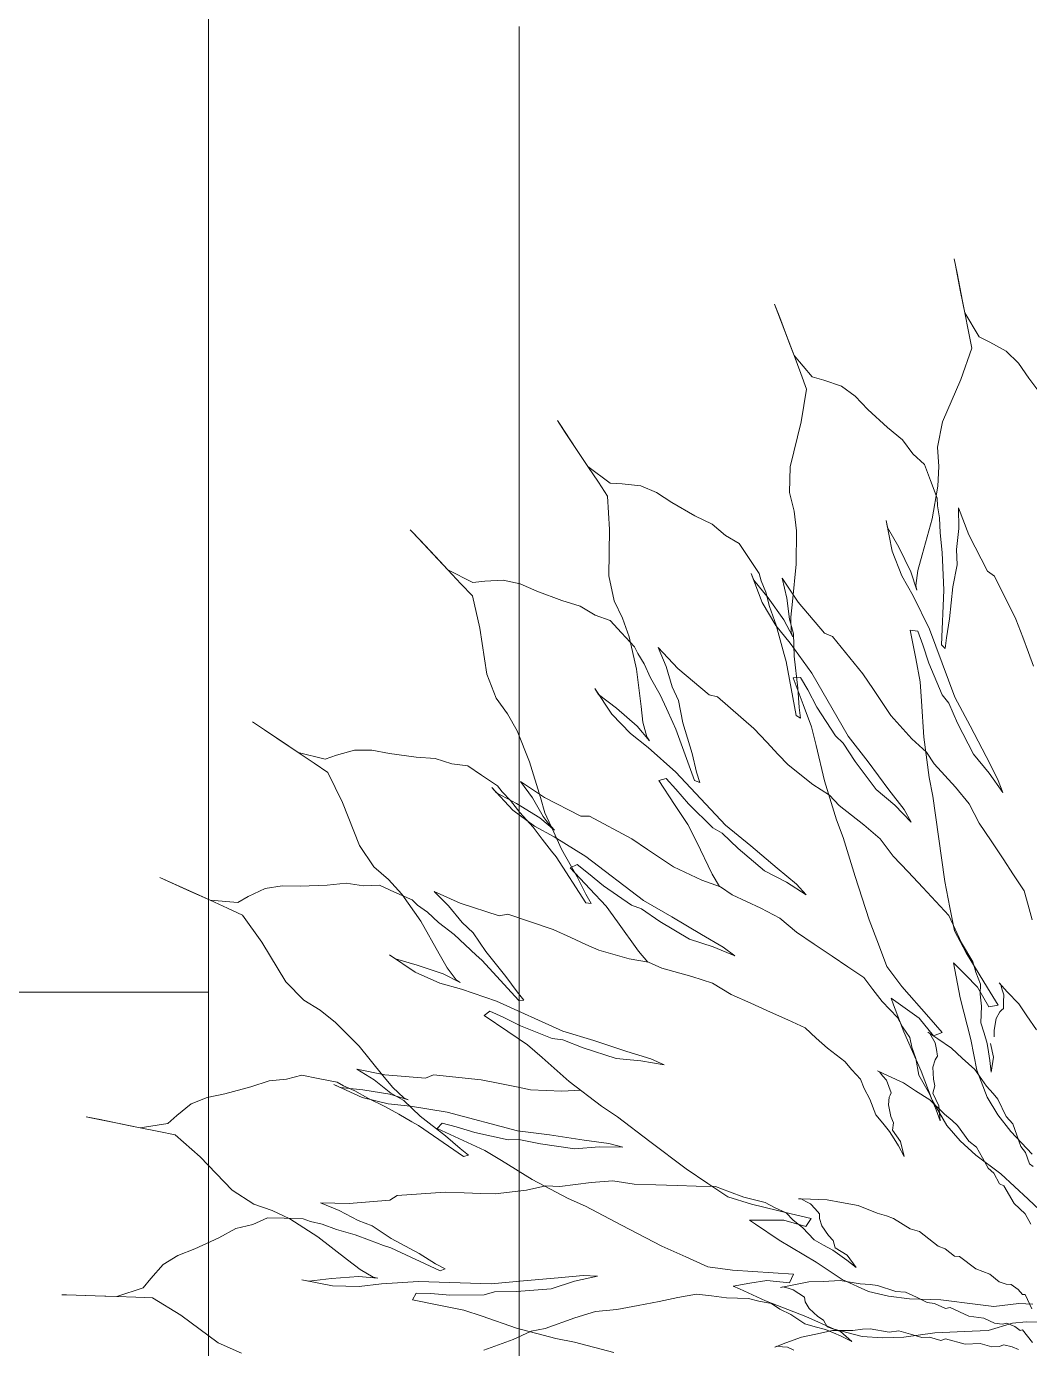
# Model space of a CAD drawing. Extents: x -454308 to 890911, y -14103 to 1343694.
# Drawn here: x 205995 to 206004.69, y 659181.31 to 659194.07 of the extents above; entities that cross this region are included whole.
import ezdxf

# ---------------------------------------------------------------- set-up
doc = ezdxf.new("R2010")
doc.units = 0
doc.header["$MEASUREMENT"] = 0
for name, color, linetype, lineweight in [('AR_Vegetacion', 105, 'Continuous', 5), ('Mobiliario', 7, 'Continuous', 9), ('textura', 250, 'Continuous', 13), ('Vegetacion_', 105, 'Continuous', 5)]:
    doc.layers.add(name, color=color, linetype=linetype, lineweight=lineweight)

# ---------------------------------------------------------------- blocks, each defined once
blk = doc.blocks.new('AGAVE AZUL')
at = {"layer": 'Vegetacion_', "color": 47}
for p, q in [((-0.2653, 1.7314), (-0.2689, 1.7543)), ((-0.2689, 1.7543), (-0.2677, 1.7466)), ((-0.2677, 1.7466), (-0.2606, 1.7009)), ((-0.2582, 1.6856), (-0.2653, 1.7314)), ((-0.5544, 1.6704), (-0.5618, 1.6924)), ((-0.5618, 1.6924), (-0.5593, 1.6851)), ((-0.2606, 1.7009), (-0.2552, 1.6665)), ((-0.5593, 1.6851), (-0.5446, 1.6411)), ((-0.5397, 1.6265), (-0.5544, 1.6704)), ((-0.2552, 1.6665), (-0.2582, 1.6856)), ((-0.2334, 1.627), (-0.2552, 1.6665)), ((-0.2552, 1.6665), (-0.2504, 1.636)), ((-0.5446, 1.6411), (-0.5336, 1.6082)), ((-0.5336, 1.6082), (-0.5397, 1.6265)), ((-0.2504, 1.636), (-0.2462, 1.6093)), ((-0.2164, 1.6179), (-0.2334, 1.627)), ((-0.5055, 1.5728), (-0.5336, 1.6082)), ((-0.5336, 1.6082), (-0.5238, 1.5789)), ((-0.2462, 1.6093), (-0.2658, 1.5594)), ((-0.1905, 1.6024), (-0.2164, 1.6179)), ((-0.1717, 1.5819), (-0.1905, 1.6024)), ((-0.1561, 1.557), (-0.1717, 1.5819)), ((-0.5238, 1.5789), (-0.5153, 1.5532)), ((-0.4872, 1.5667), (-0.5055, 1.5728)), ((-0.4591, 1.5557), (-0.4872, 1.5667)), ((-0.5153, 1.5532), (-0.5262, 1.5008)), ((-0.4372, 1.5386), (-0.4591, 1.5557)), ((-0.4176, 1.5167), (-0.4372, 1.5386)), ((-0.2658, 1.5594), (-0.2982, 1.4918)), ((-0.1311, 1.5218), (-0.1561, 1.557)), ((-0.9077, 1.4981), (-0.9198, 1.5178)), ((-0.9198, 1.5178), (-0.9157, 1.5112)), ((-0.9157, 1.5112), (-0.8916, 1.4717)), ((-0.8836, 1.4585), (-0.9077, 1.4981)), ((-0.5262, 1.5008), (-0.5469, 1.4287)), ((-0.3871, 1.4862), (-0.4176, 1.5167)), ((-0.3639, 1.4654), (-0.3871, 1.4862)), ((-0.2982, 1.4918), (-0.3075, 1.4513)), ((-0.8916, 1.4717), (-0.8735, 1.442)), ((-0.8735, 1.442), (-0.8836, 1.4585)), ((-0.348, 1.4423), (-0.3639, 1.4654)), ((-0.8382, 1.4138), (-0.8735, 1.442)), ((-0.8735, 1.442), (-0.8574, 1.4157)), ((-0.3297, 1.424), (-0.348, 1.4423)), ((-0.3075, 1.4513), (-0.3065, 1.4202)), ((-0.8574, 1.4157), (-0.8434, 1.3926)), ((-0.819, 1.412), (-0.8382, 1.4138)), ((-0.7892, 1.4075), (-0.819, 1.412)), ((-0.5469, 1.4287), (-0.5493, 1.3872)), ((-0.3211, 1.3983), (-0.3297, 1.424)), ((-0.3065, 1.4202), (-0.3094, 1.3885)), ((-0.8434, 1.3926), (-0.8423, 1.339)), ((-0.764, 1.3958), (-0.7892, 1.4075)), ((-0.74, 1.3788), (-0.764, 1.3958)), ((-0.3113, 1.369), (-0.3211, 1.3983)), ((-0.7035, 1.3558), (-0.74, 1.3788)), ((-0.5493, 1.3872), (-0.5431, 1.3567)), ((-0.3094, 1.3885), (-0.3207, 1.3359)), ((-0.3113, 1.3568), (-0.3113, 1.369)), ((-1.1489, 1.3333), (-1.1641, 1.3508)), ((-1.1641, 1.3508), (-1.159, 1.3449)), ((-0.6762, 1.3408), (-0.7035, 1.3558)), ((-0.5431, 1.3567), (-0.5407, 1.325)), ((-0.3089, 1.3373), (-0.3113, 1.3568)), ((-0.2772, 1.352), (-0.2784, 1.319)), ((-0.2625, 1.308), (-0.2772, 1.352)), ((-0.2772, 1.352), (-0.2772, 1.352)), ((-1.159, 1.3449), (-1.1287, 1.3099)), ((-1.1185, 1.2983), (-1.1489, 1.3333)), ((-0.8423, 1.339), (-0.8464, 1.2642)), ((-0.6556, 1.3218), (-0.6762, 1.3408)), ((-0.5407, 1.325), (-0.5431, 1.2712)), ((-0.3931, 1.3246), (-0.3949, 1.336)), ((-0.3949, 1.336), (-0.3871, 1.2865)), ((-0.3763, 1.2921), (-0.3931, 1.3246)), ((-0.3207, 1.3359), (-0.339, 1.2783)), ((-0.3088, 1.3129), (-0.3089, 1.3373)), ((-1.1287, 1.3099), (-1.1059, 1.2837)), ((-0.6336, 1.308), (-0.6556, 1.3218)), ((-0.6195, 1.2849), (-0.6336, 1.308)), ((-0.3064, 1.2811), (-0.3088, 1.3129)), ((-0.2784, 1.319), (-0.2832, 1.2848)), ((-0.2344, 1.2482), (-0.2625, 1.308)), ((-1.1059, 1.2837), (-1.1185, 1.2983)), ((-1.0664, 1.2618), (-1.1059, 1.2837)), ((-1.1059, 1.2837), (-1.0856, 1.2604)), ((-0.6035, 1.2586), (-0.6195, 1.2849)), ((-0.3871, 1.2865), (-0.373, 1.2457)), ((-0.3583, 1.2519), (-0.3763, 1.2921)), ((-0.2832, 1.2848), (-0.2832, 1.2604)), ((-1.0856, 1.2604), (-1.0679, 1.24)), ((-1.0471, 1.2632), (-1.0664, 1.2618)), ((-1.017, 1.2638), (-1.0471, 1.2632)), ((-0.9902, 1.2564), (-1.017, 1.2638)), ((-0.8464, 1.2642), (-0.8394, 1.2232)), ((-0.5431, 1.2712), (-0.5515, 1.2114)), ((-0.339, 1.2783), (-0.3469, 1.2537)), ((-0.3064, 1.2567), (-0.3064, 1.2811)), ((-0.2832, 1.2604), (-0.2917, 1.225)), ((-1.0679, 1.24), (-1.0579, 1.1873)), ((-0.9637, 1.2436), (-0.9902, 1.2564)), ((-0.9238, 1.2271), (-0.9637, 1.2436)), ((-0.6126, 1.248), (-0.6163, 1.259)), ((-0.6163, 1.259), (-0.6003, 1.2114)), ((-0.5906, 1.2187), (-0.6126, 1.248)), ((-0.6007, 1.2467), (-0.6035, 1.2586)), ((-0.594, 1.2282), (-0.6007, 1.2467)), ((-0.5422, 1.21), (-0.5663, 1.2496)), ((-0.5663, 1.2496), (-0.5663, 1.2496)), ((-0.5663, 1.2496), (-0.5601, 1.2172)), ((-0.373, 1.2457), (-0.3562, 1.2131)), ((-0.3497, 1.222), (-0.3583, 1.2519)), ((-0.3469, 1.2537), (-0.3509, 1.2296)), ((-0.3063, 1.2323), (-0.3064, 1.2567)), ((-0.2234, 1.2397), (-0.2344, 1.2482)), ((-0.1916, 1.1689), (-0.2234, 1.2397)), ((-0.8944, 1.2168), (-0.9238, 1.2271)), ((-0.8394, 1.2232), (-0.8266, 1.1948)), ((-0.5885, 1.2044), (-0.594, 1.2282)), ((-0.5662, 1.1821), (-0.5906, 1.2187)), ((-0.3509, 1.2296), (-0.3497, 1.222)), ((-0.3136, 1.1322), (-0.3063, 1.2201)), ((-0.3063, 1.2201), (-0.3063, 1.2323)), ((-0.2917, 1.225), (-0.299, 1.1737)), ((-0.8709, 1.2015), (-0.8944, 1.2168)), ((-0.847, 1.1916), (-0.8709, 1.2015)), ((-0.6003, 1.2114), (-0.5796, 1.1736)), ((-0.579, 1.174), (-0.5885, 1.2044)), ((-0.5601, 1.2172), (-0.5572, 1.1828)), ((-0.5515, 1.2114), (-0.5552, 1.1858)), ((-0.5014, 1.158), (-0.5422, 1.21)), ((-0.3562, 1.2131), (-0.332, 1.1583)), ((-1.0579, 1.1873), (-1.0494, 1.1129)), ((-0.8293, 1.1712), (-0.847, 1.1916)), ((-0.8266, 1.1948), (-0.8172, 1.1644)), ((-0.5527, 1.1541), (-0.5662, 1.1821)), ((-0.5572, 1.1828), (-0.5517, 1.159)), ((-0.5552, 1.1858), (-0.5552, 1.1614)), ((-0.809, 1.1478), (-0.8293, 1.1712)), ((-0.8172, 1.1644), (-0.8075, 1.1115)), ((-0.5796, 1.1736), (-0.5576, 1.1443)), ((-0.5735, 1.1502), (-0.579, 1.174)), ((-0.5552, 1.1614), (-0.5527, 1.1541)), ((-0.5517, 1.159), (-0.5521, 1.1226)), ((-0.4888, 1.1521), (-0.5014, 1.158)), ((-0.351, 1.1553), (-0.3631, 1.1574)), ((-0.3631, 1.1574), (-0.3559, 1.1116)), ((-0.3436, 1.1331), (-0.351, 1.1553)), ((-0.332, 1.1583), (-0.295, 1.0469)), ((-0.299, 1.1737), (-0.305, 1.1432)), ((-0.1818, 1.1396), (-0.1916, 1.1689)), ((-0.8043, 1.1366), (-0.809, 1.1478)), ((-0.7946, 1.1195), (-0.8043, 1.1366)), ((-0.7405, 1.1102), (-0.7709, 1.1451)), ((-0.7709, 1.1451), (-0.7709, 1.1451)), ((-0.7709, 1.1451), (-0.7594, 1.1142)), ((-0.568, 1.1264), (-0.5735, 1.1502)), ((-0.5576, 1.1443), (-0.5246, 1.0943)), ((-0.442, 1.0902), (-0.4888, 1.1521)), ((-0.3351, 1.1031), (-0.3436, 1.1331)), ((-0.305, 1.1432), (-0.3075, 1.1261)), ((-0.1732, 1.114), (-0.1818, 1.1396)), ((-1.0494, 1.1129), (-1.0358, 1.0736)), ((-0.8075, 1.1115), (-0.8024, 1.0513)), ((-0.7852, 1.0969), (-0.7946, 1.1195)), ((-0.7594, 1.1142), (-0.7508, 1.0808)), ((-0.5653, 1.1145), (-0.568, 1.1264)), ((-0.5527, 1.0272), (-0.5653, 1.1145)), ((-0.5521, 1.1226), (-0.5478, 1.071)), ((-0.3559, 1.1116), (-0.3499, 1.0735)), ((-0.3075, 1.1261), (-0.3136, 1.1322)), ((-0.1659, 1.092), (-0.1732, 1.114)), ((-0.7708, 1.0685), (-0.7852, 1.0969)), ((-0.6917, 1.0657), (-0.7405, 1.1102)), ((-0.5246, 1.0943), (-0.4696, 0.9905)), ((-0.426, 1.0639), (-0.442, 1.0902)), ((-0.3153, 1.0515), (-0.3351, 1.1031)), ((-1.0358, 1.0736), (-1.0184, 1.0477)), ((-0.8701, 1.0733), (-0.8761, 1.0832)), ((-0.8761, 1.0832), (-0.85, 1.0404)), ((-0.8421, 1.0497), (-0.8701, 1.0733)), ((-0.7614, 1.046), (-0.7708, 1.0685)), ((-0.7508, 1.0808), (-0.7414, 1.0583)), ((-0.5429, 1.0881), (-0.5551, 1.0881)), ((-0.5551, 1.0881), (-0.5404, 1.0442)), ((-0.5478, 1.071), (-0.5469, 1.0398)), ((-0.5319, 1.0674), (-0.5429, 1.0881)), ((-0.3499, 1.0735), (-0.349, 1.0423)), ((-1.4119, 1.0367), (-1.4306, 1.0503)), ((-1.4306, 1.0503), (-1.4244, 1.0458)), ((-1.0184, 1.0477), (-1.004, 1.0194)), ((-0.8101, 1.0195), (-0.8421, 1.0497)), ((-0.8024, 1.0513), (-0.8002, 1.0255)), ((-0.7414, 1.0583), (-0.7357, 1.0223)), ((-0.6782, 1.062), (-0.6917, 1.0657)), ((-0.6218, 1.0088), (-0.6782, 1.062)), ((-0.5184, 1.0393), (-0.5319, 1.0674)), ((-0.4119, 1.0408), (-0.426, 1.0639)), ((-0.3053, 1.0375), (-0.3153, 1.0515)), ((-0.295, 1.0469), (-0.272, 0.9997)), ((-1.4244, 1.0458), (-1.3869, 1.0185)), ((-1.3745, 1.0094), (-1.4119, 1.0367)), ((-0.85, 1.0404), (-0.8213, 1.0081)), ((-0.8002, 1.0255), (-0.7947, 1.0017)), ((-0.7521, 1.0234), (-0.7614, 1.046)), ((-0.5454, 1.0226), (-0.5527, 1.0272)), ((-0.5469, 1.0398), (-0.5454, 1.0226)), ((-0.5404, 1.0442), (-0.5282, 1.0076)), ((-0.4903, 0.9917), (-0.5184, 1.0393)), ((-0.3998, 1.021), (-0.4119, 1.0408)), ((-0.349, 1.0423), (-0.3477, 0.9839)), ((-0.2923, 1.0043), (-0.3053, 1.0375)), ((-1.3869, 1.0185), (-1.3589, 0.998)), ((-1.3589, 0.998), (-1.3745, 1.0094)), ((-1.004, 1.0194), (-0.9857, 0.9688)), ((-0.8213, 1.0081), (-0.7933, 0.9845)), ((-0.7907, 0.9951), (-0.8101, 1.0195)), ((-0.7474, 1.0122), (-0.7521, 1.0234)), ((-0.7204, 0.9282), (-0.7474, 1.0122)), ((-0.7357, 1.0223), (-0.7228, 0.9721)), ((-0.6015, 0.9855), (-0.6218, 1.0088)), ((-0.5282, 1.0076), (-0.522, 0.9771)), ((-0.3671, 0.9822), (-0.3998, 1.021)), ((-0.2687, 0.9533), (-0.2923, 1.0043)), ((-1.3155, 0.9854), (-1.3589, 0.998)), ((-1.3589, 0.998), (-1.3339, 0.9798)), ((-1.297, 0.9911), (-1.3155, 0.9854)), ((-1.2678, 0.9984), (-1.297, 0.9911)), ((-1.24, 0.9972), (-1.2678, 0.9984)), ((-1.2113, 0.9906), (-1.24, 0.9972)), ((-1.1688, 0.9834), (-1.2113, 0.9906)), ((-1.1378, 0.98), (-1.1688, 0.9834)), ((-0.7947, 1.0017), (-0.7907, 0.9951)), ((-0.7933, 0.9845), (-0.75, 0.9431)), ((-0.5838, 0.965), (-0.6015, 0.9855)), ((-0.4781, 0.9795), (-0.4903, 0.9917)), ((-0.4696, 0.9905), (-0.4391, 0.9478)), ((-0.3477, 0.9839), (-0.3414, 0.9185)), ((-0.272, 0.9997), (-0.2484, 0.9487)), ((-1.3339, 0.9798), (-1.3121, 0.9638)), ((-1.3121, 0.9638), (-1.2906, 0.9147)), ((-1.1115, 0.9703), (-1.1378, 0.98)), ((-1.0859, 0.966), (-1.1115, 0.9703)), ((-1.0641, 0.95), (-1.0859, 0.966)), ((-0.9857, 0.9688), (-0.9706, 0.9103)), ((-0.7228, 0.9721), (-0.7167, 0.9416)), ((-0.5686, 0.9476), (-0.5838, 0.965)), ((-0.522, 0.9771), (-0.511, 0.9197)), ((-0.4598, 0.949), (-0.4781, 0.9795)), ((-0.3444, 0.9598), (-0.3671, 0.9822)), ((-1.0392, 0.9318), (-1.0641, 0.95)), ((-0.75, 0.9431), (-0.6732, 0.8543)), ((-0.7167, 0.9416), (-0.7124, 0.9249)), ((-0.5299, 0.9147), (-0.5686, 0.9476)), ((-0.428, 0.9027), (-0.4598, 0.949)), ((-0.4391, 0.9478), (-0.4073, 0.9014)), ((-0.3324, 0.9401), (-0.3444, 0.9598)), ((-0.2997, 0.9012), (-0.3324, 0.9401)), ((-0.2443, 0.922), (-0.2687, 0.9533)), ((-0.2484, 0.9487), (-0.2311, 0.9123)), ((-1.041, 0.9208), (-1.0486, 0.9295)), ((-1.0486, 0.9295), (-1.0157, 0.8916)), ((-1.0095, 0.9021), (-1.041, 0.9208)), ((-1.0321, 0.9219), (-1.0392, 0.9318)), ((-1.0188, 0.9074), (-1.0321, 0.9219)), ((-0.964, 0.9104), (-1.0014, 0.9377)), ((-1.0014, 0.9377), (-1.0014, 0.9377)), ((-1.0014, 0.9377), (-0.9833, 0.9102)), ((-0.7664, 0.9331), (-0.7783, 0.9303)), ((-0.7783, 0.9303), (-0.7542, 0.8908)), ((-0.7511, 0.9153), (-0.7664, 0.9331)), ((-0.7124, 0.9249), (-0.7204, 0.9282)), ((-0.511, 0.9197), (-0.4939, 0.8562)), ((-0.2237, 0.89), (-0.2443, 0.922)), ((-1.2906, 0.9147), (-1.2657, 0.844)), ((-1.0046, 0.8875), (-1.0188, 0.9074)), ((-0.9729, 0.8776), (-1.0095, 0.9021)), ((-0.9833, 0.9102), (-0.9674, 0.8795)), ((-0.9706, 0.9103), (-0.9642, 0.8852)), ((-0.9064, 0.878), (-0.964, 0.9104)), ((-0.7317, 0.8909), (-0.7511, 0.9153)), ((-0.5038, 0.8965), (-0.5299, 0.9147)), ((-0.3987, 0.8758), (-0.428, 0.9027)), ((-0.4073, 0.9014), (-0.3841, 0.8685)), ((-0.3414, 0.9185), (-0.3366, 0.888)), ((-0.2783, 0.8736), (-0.2997, 0.9012)), ((-0.2311, 0.9123), (-0.2237, 0.89)), ((-1.0157, 0.8916), (-0.982, 0.8646)), ((-0.9842, 0.8631), (-1.0046, 0.8875)), ((-0.9497, 0.8569), (-0.9729, 0.8776)), ((-0.9674, 0.8795), (-0.9533, 0.8596)), ((-0.9642, 0.8852), (-0.9548, 0.8627)), ((-0.8925, 0.8774), (-0.9064, 0.878)), ((-0.8256, 0.8381), (-0.8925, 0.8774)), ((-0.7542, 0.8908), (-0.7341, 0.8578)), ((-0.6937, 0.8508), (-0.7317, 0.8909)), ((-0.4886, 0.879), (-0.5038, 0.8965)), ((-0.4499, 0.8462), (-0.4886, 0.879)), ((-0.3366, 0.888), (-0.3303, 0.8226)), ((-0.97, 0.8432), (-0.9842, 0.8631)), ((-0.982, 0.8646), (-0.9505, 0.846)), ((-0.9548, 0.8627), (-0.9497, 0.8569)), ((-0.9533, 0.8596), (-0.9397, 0.8258)), ((-0.7341, 0.8578), (-0.7213, 0.8295)), ((-0.4939, 0.8562), (-0.4841, 0.8269)), ((-0.3731, 0.8478), (-0.3987, 0.8758)), ((-0.3841, 0.8685), (-0.3731, 0.8478)), ((-0.2635, 0.8419), (-0.2783, 0.8736)), ((-1.2657, 0.844), (-1.2436, 0.8088)), ((-0.9559, 0.8233), (-0.97, 0.8432)), ((-0.9505, 0.846), (-0.9009, 0.8124)), ((-0.8007, 0.8199), (-0.8256, 0.8381)), ((-0.6791, 0.8417), (-0.6937, 0.8508)), ((-0.6544, 0.816), (-0.6791, 0.8417)), ((-0.6732, 0.8543), (-0.6339, 0.8195)), ((-0.4242, 0.8225), (-0.4499, 0.8462)), ((-0.2454, 0.8123), (-0.2635, 0.8419)), ((-0.9488, 0.8134), (-0.9559, 0.8233)), ((-0.9038, 0.7375), (-0.9488, 0.8134)), ((-0.9397, 0.8258), (-0.9159, 0.7798)), ((-0.9009, 0.8124), (-0.8104, 0.7376)), ((-0.7788, 0.8039), (-0.8007, 0.8199)), ((-0.7213, 0.8295), (-0.6977, 0.776)), ((-0.6131, 0.7779), (-0.6544, 0.816)), ((-0.6339, 0.8195), (-0.5926, 0.7814)), ((-0.4841, 0.8269), (-0.4669, 0.7635)), ((-0.4043, 0.7937), (-0.4242, 0.8225)), ((-0.3303, 0.8226), (-0.3228, 0.7495)), ((-0.2273, 0.7826), (-0.2454, 0.8123)), ((-1.5691, 0.7943), (-1.5898, 0.8046)), ((-1.5898, 0.8046), (-1.5829, 0.8012)), ((-1.5829, 0.8012), (-1.5415, 0.7805)), ((-1.5277, 0.7736), (-1.5691, 0.7943)), ((-1.2436, 0.8088), (-1.2209, 0.7875)), ((-0.9154, 0.7997), (-0.9267, 0.7951)), ((-0.9267, 0.7951), (-0.8963, 0.7601)), ((-0.8973, 0.7848), (-0.9154, 0.7997)), ((-0.7601, 0.7903), (-0.7788, 0.8039)), ((-0.3815, 0.7675), (-0.4043, 0.7937)), ((-1.5415, 0.7805), (-1.5104, 0.765)), ((-1.5104, 0.765), (-1.5277, 0.7736)), ((-1.4207, 0.7805), (-1.4483, 0.7684)), ((-1.393, 0.784), (-1.4207, 0.7805)), ((-1.3637, 0.7823), (-1.393, 0.784)), ((-1.3205, 0.7823), (-1.3637, 0.7823)), ((-1.2895, 0.7841), (-1.3205, 0.7823)), ((-1.2618, 0.7789), (-1.2895, 0.7841)), ((-1.2359, 0.7789), (-1.2618, 0.7789)), ((-1.2118, 0.7668), (-1.2359, 0.7789)), ((-1.2209, 0.7875), (-1.2005, 0.7631)), ((-0.9159, 0.7798), (-0.9032, 0.7514)), ((-0.8742, 0.764), (-0.8973, 0.7848)), ((-0.715, 0.7669), (-0.7601, 0.7903)), ((-0.6977, 0.776), (-0.6868, 0.7555)), ((-0.5785, 0.7583), (-0.6131, 0.7779)), ((-0.5926, 0.7814), (-0.5626, 0.7544)), ((-0.2112, 0.7562), (-0.2273, 0.7826)), ((-1.4655, 0.7598), (-1.5104, 0.765)), ((-1.5104, 0.765), (-1.4828, 0.7512)), ((-1.4828, 0.7512), (-1.4586, 0.7391)), ((-1.4483, 0.7684), (-1.4655, 0.7598)), ((-1.1841, 0.753), (-1.2118, 0.7668)), ((-1.2005, 0.7631), (-1.1714, 0.7179)), ((-1.1755, 0.7444), (-1.1841, 0.753)), ((-1.1064, 0.7445), (-1.1479, 0.7651)), ((-1.1479, 0.7651), (-1.1479, 0.7651)), ((-1.1479, 0.7651), (-1.1254, 0.741)), ((-0.9032, 0.7514), (-0.8953, 0.7361)), ((-0.8963, 0.7601), (-0.871, 0.7309)), ((-0.83, 0.7308), (-0.8742, 0.764)), ((-0.6855, 0.755), (-0.715, 0.7669)), ((-0.6668, 0.7413), (-0.6855, 0.755)), ((-0.5472, 0.7367), (-0.5785, 0.7583)), ((-0.5626, 0.7544), (-0.5472, 0.7367)), ((-0.4669, 0.7635), (-0.4474, 0.6927)), ((-0.3587, 0.7412), (-0.3815, 0.7675)), ((-0.3228, 0.7495), (-0.3162, 0.7075)), ((-0.1951, 0.7299), (-0.2112, 0.7562)), ((-1.4586, 0.7391), (-1.4292, 0.6943)), ((-1.1599, 0.7323), (-1.1755, 0.7444)), ((-1.1427, 0.7151), (-1.1599, 0.7323)), ((-1.1254, 0.741), (-1.1047, 0.7134)), ((-1.0443, 0.722), (-1.1064, 0.7445)), ((-0.8953, 0.7361), (-0.9038, 0.7375)), ((-0.871, 0.7309), (-0.8537, 0.7051)), ((-0.814, 0.7242), (-0.83, 0.7308)), ((-0.8104, 0.7376), (-0.7658, 0.7098)), ((-0.6217, 0.718), (-0.6668, 0.7413)), ((-0.3385, 0.7179), (-0.3587, 0.7412)), ((-0.1896, 0.7061), (-0.1951, 0.7299)), ((-1.1714, 0.7179), (-1.1436, 0.6642)), ((-1.1185, 0.6944), (-1.1427, 0.7151)), ((-1.1047, 0.7134), (-1.0874, 0.6961)), ((-1.0305, 0.7238), (-1.0443, 0.722)), ((-0.9579, 0.6962), (-1.0305, 0.7238)), ((-0.8537, 0.7051), (-0.8215, 0.6563)), ((-0.7854, 0.703), (-0.814, 0.7242)), ((-0.7658, 0.7098), (-0.7187, 0.6791)), ((-0.5914, 0.7006), (-0.6217, 0.718)), ((-0.3182, 0.6946), (-0.3385, 0.7179)), ((-0.3162, 0.7075), (-0.3102, 0.6694)), ((-0.1842, 0.6823), (-0.1896, 0.7061)), ((-1.4292, 0.6943), (-1.3929, 0.6287)), ((-1.1012, 0.6772), (-1.1185, 0.6944)), ((-1.0874, 0.6961), (-1.0684, 0.6651)), ((-0.9303, 0.6824), (-0.9579, 0.6962)), ((-0.7383, 0.6723), (-0.7854, 0.703)), ((-0.5656, 0.677), (-0.5914, 0.7006)), ((-0.4474, 0.6927), (-0.4339, 0.6524)), ((-0.3089, 0.6721), (-0.3182, 0.6946)), ((-1.2146, 0.6587), (-1.2239, 0.6655)), ((-1.2239, 0.6655), (-1.1834, 0.6359)), ((-1.1436, 0.6642), (-1.1318, 0.6412)), ((-1.0839, 0.6599), (-1.1012, 0.6772)), ((-1.0684, 0.6651), (-1.0373, 0.6237)), ((-0.9061, 0.6703), (-0.9303, 0.6824)), ((-0.8854, 0.66), (-0.9061, 0.6703)), ((-0.701, 0.6587), (-0.7383, 0.6723)), ((-0.7187, 0.6791), (-0.6847, 0.6576)), ((-0.5375, 0.6565), (-0.5656, 0.677)), ((-0.3102, 0.6694), (-0.2928, 0.633)), ((-0.2995, 0.6495), (-0.3089, 0.6721)), ((-1.1797, 0.6475), (-1.2146, 0.6587)), ((-1.1386, 0.6319), (-1.1797, 0.6475)), ((-1.1318, 0.6412), (-1.1176, 0.6213)), ((-1.0753, 0.6513), (-1.0839, 0.6599)), ((-1.0182, 0.584), (-1.0753, 0.6513)), ((-0.837, 0.6445), (-0.8854, 0.66)), ((-0.806, 0.6376), (-0.837, 0.6445)), ((-0.8215, 0.6563), (-0.8073, 0.6379)), ((-0.6666, 0.6426), (-0.701, 0.6587)), ((-0.6847, 0.6576), (-0.6666, 0.6426)), ((-0.5095, 0.636), (-0.5375, 0.6565)), ((-0.4339, 0.6524), (-0.4217, 0.6158)), ((-0.2826, 0.6182), (-0.2995, 0.6495)), ((-1.3929, 0.6287), (-1.3652, 0.5977)), ((-1.1834, 0.6359), (-1.1446, 0.6171)), ((-1.1114, 0.6168), (-1.1386, 0.6319)), ((-1.1176, 0.6213), (-1.1114, 0.6168)), ((-1.0373, 0.6237), (-1.02, 0.5978)), ((-0.7852, 0.6273), (-0.806, 0.6376)), ((-0.7369, 0.6118), (-0.7852, 0.6273)), ((-0.4845, 0.6178), (-0.5095, 0.636)), ((-0.2928, 0.633), (-0.2604, 0.5756)), ((-1.1446, 0.6171), (-1.1097, 0.606)), ((-1.1097, 0.606), (-1.0538, 0.5843)), ((-0.7041, 0.5997), (-0.7369, 0.6118)), ((-0.6747, 0.5807), (-0.7041, 0.5997)), ((-0.4596, 0.5996), (-0.4845, 0.6178)), ((-0.4454, 0.5797), (-0.4596, 0.5996)), ((-0.4217, 0.6158), (-0.3985, 0.5828)), ((-0.2951, 0.5975), (-0.3139, 0.618)), ((-0.3139, 0.618), (-0.3121, 0.6066)), ((-0.3121, 0.6066), (-0.305, 0.5608)), ((-0.2782, 0.6015), (-0.2826, 0.6182)), ((-0.2714, 0.5819), (-0.2782, 0.6015)), ((-1.3652, 0.5977), (-1.3393, 0.5804)), ((-1.3393, 0.5804), (-1.3151, 0.5597)), ((-1.0538, 0.5843), (-0.9489, 0.5316)), ((-1.02, 0.5978), (-1.0096, 0.584)), ((-1.0096, 0.584), (-1.0182, 0.584)), ((-0.6436, 0.5652), (-0.6747, 0.5807)), ((-0.4312, 0.5599), (-0.4454, 0.5797)), ((-0.3985, 0.5828), (-0.3569, 0.5316)), ((-0.2763, 0.577), (-0.2951, 0.5975)), ((-0.2595, 0.5445), (-0.2763, 0.577)), ((-0.2726, 0.5655), (-0.2714, 0.5819)), ((-0.2286, 0.5679), (-0.2413, 0.5825)), ((-0.2413, 0.5825), (-0.2388, 0.5796)), ((-0.2388, 0.5796), (-0.2366, 0.5712)), ((-1.3151, 0.5597), (-1.2788, 0.5201)), ((-1.0652, 0.5687), (-1.0751, 0.5617)), ((-1.0751, 0.5617), (-1.0377, 0.5344)), ((-1.0442, 0.5582), (-1.0652, 0.5687)), ((-1.017, 0.5431), (-1.0442, 0.5582)), ((-0.6125, 0.5497), (-0.6436, 0.5652)), ((-0.4077, 0.5331), (-0.4312, 0.5599)), ((-0.3948, 0.5474), (-0.4167, 0.5645)), ((-0.4167, 0.5645), (-0.4131, 0.5535)), ((-0.305, 0.5608), (-0.2904, 0.4927)), ((-0.2712, 0.5463), (-0.2726, 0.5655)), ((-0.2604, 0.5756), (-0.2442, 0.5469)), ((-0.2366, 0.5712), (-0.2345, 0.5628)), ((-0.2345, 0.5628), (-0.2352, 0.552)), ((-0.2109, 0.5475), (-0.2286, 0.5679)), ((-1.0377, 0.5344), (-1.0065, 0.5116)), ((-0.9665, 0.5206), (-1.017, 0.5431)), ((-0.5849, 0.5359), (-0.6125, 0.5497)), ((-0.5573, 0.5221), (-0.5849, 0.5359)), ((-0.4131, 0.5535), (-0.3984, 0.5096)), ((-0.3728, 0.5304), (-0.3948, 0.5474)), ((-0.2731, 0.5191), (-0.2712, 0.5463)), ((-0.2442, 0.5469), (-0.2595, 0.5445)), ((-0.2418, 0.536), (-0.248, 0.5255)), ((-0.2442, 0.5469), (-0.2442, 0.5469)), ((-0.2442, 0.5469), (-0.2442, 0.5469)), ((-0.2442, 0.5469), (-0.2442, 0.5469)), ((-0.2442, 0.5469), (-0.2442, 0.5469)), ((-0.2442, 0.5469), (-0.2442, 0.5469)), ((-0.2442, 0.5469), (-0.2442, 0.5469)), ((-0.2442, 0.5469), (-0.2442, 0.5469)), ((-0.2442, 0.5469), (-0.2442, 0.5469)), ((-0.2389, 0.5385), (-0.2418, 0.536)), ((-0.236, 0.5411), (-0.2389, 0.5385)), ((-0.2352, 0.552), (-0.236, 0.5411)), ((-0.1986, 0.5275), (-0.2109, 0.5475)), ((-1.2788, 0.5201), (-1.2425, 0.4718)), ((-0.9495, 0.5177), (-0.9665, 0.5206)), ((-0.9168, 0.5035), (-0.9495, 0.5177)), ((-0.9489, 0.5316), (-0.8992, 0.5145)), ((-0.8992, 0.5145), (-0.8465, 0.4951)), ((-0.54, 0.5049), (-0.5573, 0.5221)), ((-0.3998, 0.5178), (-0.4077, 0.5331)), ((-0.3888, 0.5002), (-0.3998, 0.5178)), ((-0.3508, 0.5011), (-0.3728, 0.5304)), ((-0.3569, 0.5316), (-0.3362, 0.506)), ((-0.2688, 0.5023), (-0.2731, 0.5191)), ((-0.248, 0.5255), (-0.2521, 0.5066)), ((-0.1838, 0.5045), (-0.1986, 0.5275)), ((-1.0065, 0.5116), (-0.9838, 0.4903)), ((-0.8641, 0.4841), (-0.9168, 0.5035)), ((-0.8465, 0.4951), (-0.8085, 0.4817)), ((-0.5227, 0.4876), (-0.54, 0.5049)), ((-0.3984, 0.5096), (-0.3727, 0.4449)), ((-0.3862, 0.484), (-0.3888, 0.5002)), ((-0.3439, 0.4961), (-0.3595, 0.5075)), ((-0.3595, 0.5075), (-0.3564, 0.5052)), ((-0.3564, 0.5052), (-0.3524, 0.4976)), ((-0.3524, 0.4976), (-0.3485, 0.4899)), ((-0.3362, 0.506), (-0.3508, 0.5011)), ((-0.3221, 0.4802), (-0.3439, 0.4961)), ((-0.3362, 0.506), (-0.3362, 0.506)), ((-0.3362, 0.506), (-0.3362, 0.506)), ((-0.3362, 0.506), (-0.3362, 0.506)), ((-0.3362, 0.506), (-0.3362, 0.506)), ((-0.3362, 0.506), (-0.3362, 0.506)), ((-0.3362, 0.506), (-0.3362, 0.506)), ((-0.3362, 0.506), (-0.3362, 0.506)), ((-0.3362, 0.506), (-0.3362, 0.506)), ((-0.2904, 0.4927), (-0.2827, 0.4432)), ((-0.2645, 0.4856), (-0.2688, 0.5023)), ((-0.2521, 0.5066), (-0.2528, 0.4957)), ((-1.3982, 0.4711), (-1.4262, 0.4699)), ((-1.3729, 0.4769), (-1.3982, 0.4711)), ((-1.3467, 0.4705), (-1.3729, 0.4769)), ((-1.3166, 0.4632), (-1.3467, 0.4705)), ((-1.239, 0.4722), (-1.284, 0.4831)), ((-1.284, 0.4831), (-1.284, 0.4831)), ((-1.284, 0.4831), (-1.2567, 0.4646)), ((-1.2425, 0.4718), (-1.227, 0.4511)), ((-1.1734, 0.4642), (-1.239, 0.4722)), ((-0.9838, 0.4903), (-0.9416, 0.4499)), ((-0.8246, 0.4792), (-0.8641, 0.4841)), ((-0.7875, 0.4712), (-0.8246, 0.4792)), ((-0.8085, 0.4817), (-0.7875, 0.4712)), ((-0.4951, 0.4652), (-0.5227, 0.4876)), ((-0.3806, 0.4656), (-0.3862, 0.484)), ((-0.3485, 0.4899), (-0.3468, 0.4791)), ((-0.3468, 0.4791), (-0.3451, 0.4683)), ((-0.3057, 0.4634), (-0.3221, 0.4802)), ((-0.2627, 0.4718), (-0.2645, 0.4856)), ((-0.2609, 0.458), (-0.2627, 0.4718)), ((-0.259, 0.4852), (-0.2551, 0.4631)), ((-1.4982, 0.4516), (-1.5272, 0.4468)), ((-1.4561, 0.4613), (-1.4982, 0.4516)), ((-1.4262, 0.4699), (-1.4561, 0.4613)), ((-1.3116, 0.4545), (-1.3219, 0.4596)), ((-1.3219, 0.4596), (-1.277, 0.4372)), ((-1.3063, 0.4568), (-1.3166, 0.4632)), ((-1.2753, 0.4493), (-1.3116, 0.4545)), ((-1.2885, 0.4485), (-1.3063, 0.4568)), ((-1.2322, 0.4407), (-1.2753, 0.4493)), ((-1.2567, 0.4646), (-1.2304, 0.4423)), ((-1.227, 0.4511), (-1.2097, 0.4338)), ((-1.1603, 0.469), (-1.1734, 0.4642)), ((-1.0835, 0.4583), (-1.1603, 0.469)), ((-1.0535, 0.4511), (-1.0835, 0.4583)), ((-1.0272, 0.4447), (-1.0535, 0.4511)), ((-0.9416, 0.4499), (-0.8909, 0.4081)), ((-0.4847, 0.4514), (-0.4951, 0.4652)), ((-0.4709, 0.4359), (-0.4847, 0.4514)), ((-0.3764, 0.4386), (-0.3806, 0.4656)), ((-0.3496, 0.4621), (-0.3534, 0.4505)), ((-0.3534, 0.4505), (-0.3531, 0.4312)), ((-0.3474, 0.4652), (-0.3496, 0.4621)), ((-0.3451, 0.4683), (-0.3474, 0.4652)), ((-0.2861, 0.4444), (-0.3057, 0.4634)), ((-0.2595, 0.4388), (-0.2609, 0.458)), ((-0.2551, 0.4631), (-0.2595, 0.4388)), ((-0.2551, 0.4631), (-0.2551, 0.4631)), ((-1.5533, 0.4372), (-1.5775, 0.4193)), ((-1.5272, 0.4468), (-1.5533, 0.4372)), ((-1.2678, 0.4355), (-1.2885, 0.4485)), ((-1.277, 0.4372), (-1.2356, 0.4252)), ((-1.2396, 0.4207), (-1.2678, 0.4355)), ((-1.2028, 0.4304), (-1.2322, 0.4407)), ((-1.2304, 0.4423), (-1.2097, 0.4294)), ((-1.2097, 0.4338), (-1.2028, 0.4304)), ((-1.2097, 0.4294), (-1.1842, 0.4034)), ((-1.0047, 0.4392), (-1.0272, 0.4447)), ((-0.9541, 0.4349), (-1.0047, 0.4392)), ((-0.9237, 0.4351), (-0.9541, 0.4349)), ((-0.4657, 0.4203), (-0.4709, 0.4359)), ((-0.426, 0.4393), (-0.4433, 0.448)), ((-0.4433, 0.448), (-0.4398, 0.4462)), ((-0.4398, 0.4462), (-0.4346, 0.4393)), ((-0.4346, 0.4393), (-0.4294, 0.4324)), ((-0.4294, 0.4324), (-0.426, 0.4221)), ((-0.4018, 0.4273), (-0.426, 0.4393)), ((-0.3828, 0.4135), (-0.4018, 0.4273)), ((-0.3684, 0.4233), (-0.3764, 0.4386)), ((-0.3727, 0.4449), (-0.3568, 0.3973)), ((-0.3531, 0.4312), (-0.3514, 0.4204)), ((-0.268, 0.4168), (-0.2861, 0.4444)), ((-0.2827, 0.4432), (-0.2679, 0.3986)), ((-0.2595, 0.4388), (-0.2595, 0.4388)), ((-0.2595, 0.4388), (-0.2595, 0.4388)), ((-1.7011, 0.4175), (-1.7236, 0.4229)), ((-1.7236, 0.4229), (-1.7161, 0.4211)), ((-1.7161, 0.4211), (-1.6711, 0.4102)), ((-1.6561, 0.4065), (-1.7011, 0.4175)), ((-1.6711, 0.4102), (-1.6373, 0.402)), ((-1.6373, 0.402), (-1.6561, 0.4065)), ((-1.5924, 0.407), (-1.6373, 0.402)), ((-1.5775, 0.4193), (-1.5924, 0.407)), ((-1.2189, 0.4078), (-1.2396, 0.4207)), ((-1.2356, 0.4252), (-1.1993, 0.42)), ((-1.1982, 0.3948), (-1.2189, 0.4078)), ((-1.1993, 0.42), (-1.1406, 0.408)), ((-1.1406, 0.408), (-1.0284, 0.3735)), ((-0.8909, 0.4081), (-0.8659, 0.3899)), ((-0.457, 0.4031), (-0.4657, 0.4203)), ((-0.426, 0.4221), (-0.4225, 0.4117)), ((-0.4242, 0.4083), (-0.426, 0.4048)), ((-0.4225, 0.4117), (-0.4242, 0.4083)), ((-0.3604, 0.398), (-0.3828, 0.4135)), ((-0.3605, 0.4079), (-0.3684, 0.4233)), ((-0.3557, 0.3949), (-0.3605, 0.4079)), ((-0.3514, 0.4204), (-0.3551, 0.4088)), ((-0.3551, 0.4088), (-0.3463, 0.3881)), ((-0.2578, 0.4046), (-0.268, 0.4168)), ((-1.6373, 0.402), (-1.6073, 0.3947)), ((-1.6073, 0.3947), (-1.5811, 0.3884)), ((-1.5811, 0.3884), (-1.5424, 0.3512)), ((-1.1878, 0.3884), (-1.1982, 0.3948)), ((-1.1172, 0.3355), (-1.1878, 0.3884)), ((-1.1842, 0.4034), (-1.1446, 0.3699)), ((-1.1492, 0.3907), (-1.1579, 0.3821)), ((-1.1268, 0.3838), (-1.1492, 0.3907)), ((-0.8659, 0.3899), (-0.8152, 0.3481)), ((-0.4484, 0.3772), (-0.457, 0.4031)), ((-0.426, 0.4048), (-0.4277, 0.3928)), ((-0.4277, 0.3928), (-0.4242, 0.3738)), ((-0.3379, 0.3738), (-0.3604, 0.398)), ((-0.3568, 0.3973), (-0.3348, 0.3558)), ((-0.3509, 0.3818), (-0.3557, 0.3949)), ((-0.3463, 0.3881), (-0.3463, 0.3881)), ((-0.3463, 0.3881), (-0.3452, 0.3634)), ((-0.2679, 0.3986), (-0.2517, 0.3699)), ((-0.2507, 0.3947), (-0.2578, 0.4046)), ((-0.238, 0.3663), (-0.2507, 0.3947)), ((-1.1579, 0.3821), (-1.1164, 0.3614)), ((-1.1446, 0.3699), (-1.122, 0.3486)), ((-1.0974, 0.3735), (-1.1268, 0.3838)), ((-1.0439, 0.3597), (-1.0974, 0.3735)), ((-1.0284, 0.3735), (-0.9766, 0.3649)), ((-0.9766, 0.3649), (-0.9213, 0.3546)), ((-0.438, 0.3634), (-0.4484, 0.3772)), ((-0.4276, 0.3496), (-0.438, 0.3634)), ((-0.4242, 0.3738), (-0.4207, 0.3634)), ((-0.4207, 0.3634), (-0.4225, 0.3513)), ((-0.3452, 0.3634), (-0.3509, 0.3818)), ((-0.3452, 0.3634), (-0.3452, 0.3634)), ((-0.3452, 0.3634), (-0.3452, 0.3634)), ((-0.3258, 0.3635), (-0.3379, 0.3738)), ((-0.3172, 0.3548), (-0.3258, 0.3635)), ((-0.2517, 0.3699), (-0.2317, 0.3417)), ((-0.2278, 0.3541), (-0.238, 0.3663)), ((-1.5424, 0.3512), (-1.4924, 0.2954)), ((-1.122, 0.3486), (-1.1088, 0.3374)), ((-1.1164, 0.3614), (-1.0819, 0.3441)), ((-1.0819, 0.3441), (-1.056, 0.3269)), ((-1.0266, 0.3597), (-1.0439, 0.3597)), ((-0.9921, 0.3511), (-1.0266, 0.3597)), ((-0.9369, 0.3408), (-0.9921, 0.3511)), ((-0.8972, 0.3425), (-0.9369, 0.3408)), ((-0.9213, 0.3546), (-0.8816, 0.3477)), ((-0.8592, 0.3408), (-0.8972, 0.3425)), ((-0.8816, 0.3477), (-0.8592, 0.3408)), ((-0.8152, 0.3481), (-0.7582, 0.3017)), ((-0.4207, 0.3375), (-0.4276, 0.3496)), ((-0.4225, 0.3513), (-0.4104, 0.3324)), ((-0.3348, 0.3558), (-0.314, 0.3302)), ((-0.2999, 0.329), (-0.3172, 0.3548)), ((-0.2221, 0.3356), (-0.2278, 0.3541)), ((-1.1088, 0.3374), (-1.1172, 0.3355)), ((-1.056, 0.3269), (-1.0076, 0.2941)), ((-0.4138, 0.3255), (-0.4207, 0.3375)), ((-0.4052, 0.3082), (-0.4138, 0.3255)), ((-0.4104, 0.3324), (-0.4104, 0.3324)), ((-0.4104, 0.3324), (-0.4052, 0.3082)), ((-0.314, 0.3302), (-0.2896, 0.3058)), ((-0.2878, 0.3186), (-0.2999, 0.329)), ((-0.2317, 0.3417), (-0.1985, 0.3039)), ((-0.2165, 0.3172), (-0.2221, 0.3356)), ((-0.7582, 0.3017), (-0.7239, 0.2767)), ((-0.4052, 0.3082), (-0.4052, 0.3082)), ((-0.4052, 0.3082), (-0.4052, 0.3082)), ((-0.2896, 0.3058), (-0.2505, 0.2741)), ((-0.2791, 0.3014), (-0.2878, 0.3186)), ((-0.2705, 0.2841), (-0.2791, 0.3014)), ((-0.2094, 0.3072), (-0.2165, 0.3172)), ((-0.2037, 0.2888), (-0.2094, 0.3072)), ((-1.4924, 0.2954), (-1.4585, 0.2713)), ((-1.1489, 0.2788), (-1.2265, 0.2765)), ((-1.1181, 0.2766), (-1.1489, 0.2788)), ((-0.9861, 0.2828), (-1.0174, 0.2773)), ((-1.0076, 0.2941), (-0.9506, 0.2614)), ((-0.963, 0.2812), (-0.9861, 0.2828)), ((-0.9124, 0.2854), (-0.963, 0.2812)), ((-0.8774, 0.2868), (-0.9124, 0.2854)), ((-0.843, 0.2805), (-0.8774, 0.2868)), ((-0.8084, 0.278), (-0.843, 0.2805)), ((-0.7737, 0.2756), (-0.8084, 0.278)), ((-0.2618, 0.2755), (-0.2705, 0.2841)), ((-0.1975, 0.2842), (-0.2037, 0.2888)), ((-1.4585, 0.2713), (-1.4294, 0.2603)), ((-1.4294, 0.2603), (-1.4012, 0.2455)), ((-1.3046, 0.2665), (-1.3508, 0.2698)), ((-1.3508, 0.2698), (-1.3508, 0.2698)), ((-1.3508, 0.2698), (-1.3208, 0.2561)), ((-1.2386, 0.2696), (-1.3046, 0.2665)), ((-1.2265, 0.2765), (-1.2386, 0.2696)), ((-1.0911, 0.2747), (-1.1181, 0.2766)), ((-1.068, 0.2731), (-1.0911, 0.2747)), ((-1.0174, 0.2773), (-1.068, 0.2731)), ((-0.9506, 0.2614), (-0.923, 0.2476)), ((-0.7429, 0.2734), (-0.7737, 0.2756)), ((-0.7121, 0.2713), (-0.7429, 0.2734)), ((-0.7239, 0.2767), (-0.6927, 0.254)), ((-0.6895, 0.262), (-0.7121, 0.2713)), ((-0.667, 0.2526), (-0.6895, 0.262)), ((-0.2532, 0.2582), (-0.2618, 0.2755)), ((-0.2463, 0.2548), (-0.2532, 0.2582)), ((-0.2505, 0.2741), (-0.2078, 0.2314)), ((-1.4613, 0.2389), (-1.4888, 0.2331)), ((-1.4374, 0.2488), (-1.4613, 0.2389)), ((-1.4104, 0.2469), (-1.4374, 0.2488)), ((-1.3796, 0.2447), (-1.4104, 0.2469)), ((-1.4012, 0.2455), (-1.3569, 0.215)), ((-1.3683, 0.2401), (-1.3796, 0.2447)), ((-1.3494, 0.2349), (-1.3683, 0.2401)), ((-1.3208, 0.2561), (-1.2911, 0.2385)), ((-1.2911, 0.2385), (-1.2685, 0.2292)), ((-0.923, 0.2476), (-0.866, 0.2148)), ((-0.6927, 0.254), (-0.6547, 0.2406)), ((-0.6329, 0.2425), (-0.667, 0.2526)), ((-0.6547, 0.2406), (-0.5912, 0.2228)), ((-0.618, 0.2337), (-0.6329, 0.2425)), ((-0.5592, 0.245), (-0.5784, 0.2464)), ((-0.5784, 0.2464), (-0.5746, 0.2461)), ((-0.5746, 0.2461), (-0.5671, 0.2417)), ((-0.5671, 0.2417), (-0.5597, 0.2374)), ((-0.5597, 0.2374), (-0.5525, 0.2291)), ((-0.5322, 0.2432), (-0.5592, 0.245)), ((-0.5094, 0.2377), (-0.5322, 0.2432)), ((-0.4827, 0.2319), (-0.5094, 0.2377)), ((-0.2307, 0.2255), (-0.2463, 0.2548)), ((-1.5168, 0.2196), (-1.5567, 0.2031)), ((-1.4888, 0.2331), (-1.5168, 0.2196)), ((-1.3569, 0.215), (-1.3108, 0.176)), ((-1.3268, 0.2256), (-1.3494, 0.2349)), ((-1.2965, 0.2157), (-1.3268, 0.2256)), ((-1.274, 0.2064), (-1.2965, 0.2157)), ((-1.2685, 0.2292), (-1.239, 0.2078)), ((-0.866, 0.2148), (-0.8021, 0.1786)), ((-0.6312, 0.2138), (-0.659, 0.215)), ((-0.659, 0.215), (-0.6496, 0.2082)), ((-0.6034, 0.2127), (-0.6312, 0.2138)), ((-0.5993, 0.2247), (-0.618, 0.2337)), ((-0.5885, 0.2123), (-0.5993, 0.2247)), ((-0.5912, 0.2228), (-0.5594, 0.214)), ((-0.5594, 0.214), (-0.5685, 0.2015)), ((-0.5594, 0.214), (-0.5594, 0.214)), ((-0.5594, 0.214), (-0.5594, 0.214)), ((-0.5594, 0.214), (-0.5594, 0.214)), ((-0.5594, 0.214), (-0.5594, 0.214)), ((-0.5594, 0.214), (-0.5594, 0.214)), ((-0.5594, 0.214), (-0.5594, 0.214)), ((-0.5594, 0.214), (-0.5594, 0.214)), ((-0.5594, 0.214), (-0.5594, 0.214)), ((-0.5525, 0.2291), (-0.5454, 0.2209)), ((-0.5456, 0.217), (-0.5459, 0.2132)), ((-0.5454, 0.2209), (-0.5456, 0.217)), ((-0.4527, 0.2182), (-0.4827, 0.2319)), ((-0.4375, 0.2133), (-0.4527, 0.2182)), ((-0.2134, 0.2082), (-0.2307, 0.2255)), ((-0.2078, 0.2314), (-0.1895, 0.2131)), ((-1.5845, 0.1934), (-1.6087, 0.1796)), ((-1.5567, 0.2031), (-1.5845, 0.1934)), ((-1.2514, 0.197), (-1.274, 0.2064)), ((-1.2401, 0.1924), (-1.2514, 0.197)), ((-1.1617, 0.1521), (-1.2401, 0.1924)), ((-1.239, 0.2078), (-1.1944, 0.1814)), ((-0.6496, 0.2082), (-0.6122, 0.1809)), ((-0.5685, 0.2015), (-0.6034, 0.2127)), ((-0.574, 0.1997), (-0.5885, 0.2123)), ((-0.5561, 0.1791), (-0.574, 0.1997)), ((-0.5459, 0.2132), (-0.5429, 0.2014)), ((-0.5429, 0.2014), (-0.5324, 0.1852)), ((-0.4263, 0.2086), (-0.4375, 0.2133)), ((-0.4004, 0.1913), (-0.4263, 0.2086)), ((-0.2048, 0.191), (-0.2134, 0.2082)), ((-1.6087, 0.1796), (-1.6295, 0.1579)), ((-1.3108, 0.176), (-1.291, 0.1593)), ((-1.1944, 0.1814), (-1.1686, 0.1642)), ((-0.8021, 0.1786), (-0.7641, 0.1597)), ((-0.6122, 0.1809), (-0.5538, 0.143)), ((-0.5412, 0.1703), (-0.5561, 0.1791)), ((-0.5324, 0.1852), (-0.5252, 0.1769)), ((-0.5252, 0.1769), (-0.5222, 0.1651)), ((-0.3853, 0.1864), (-0.4004, 0.1913)), ((-0.3707, 0.1738), (-0.3853, 0.1864)), ((-0.3561, 0.1612), (-0.3707, 0.1738)), ((-1.6295, 0.1579), (-1.6422, 0.1433)), ((-1.291, 0.1593), (-1.2703, 0.1463)), ((-1.1686, 0.1642), (-1.1537, 0.1554)), ((-1.1537, 0.1554), (-1.1617, 0.1521)), ((-0.7641, 0.1597), (-0.7295, 0.1424)), ((-0.5263, 0.1615), (-0.5412, 0.1703)), ((-0.5153, 0.153), (-0.5263, 0.1615)), ((-0.5222, 0.1651), (-0.5038, 0.1522)), ((-0.5043, 0.1445), (-0.5153, 0.153)), ((-0.5038, 0.1522), (-0.5038, 0.1522)), ((-0.5038, 0.1522), (-0.4897, 0.1319)), ((-0.3448, 0.1565), (-0.3561, 0.1612)), ((-0.3302, 0.1439), (-0.3448, 0.1565)), ((-1.7511, 0.1355), (-1.7742, 0.1371)), ((-1.7742, 0.1371), (-1.7665, 0.1366)), ((-1.7665, 0.1366), (-1.7203, 0.1333)), ((-1.7049, 0.1323), (-1.7511, 0.1355)), ((-1.7203, 0.1333), (-1.6856, 0.1309)), ((-1.6856, 0.1309), (-1.7049, 0.1323)), ((-1.6422, 0.1433), (-1.6856, 0.1309)), ((-1.6856, 0.1309), (-1.6548, 0.1287)), ((-1.6548, 0.1287), (-1.6279, 0.1268)), ((-1.3742, 0.1437), (-1.3855, 0.1465)), ((-1.3855, 0.1465), (-1.3367, 0.1346)), ((-1.3377, 0.1468), (-1.3742, 0.1437)), ((-1.2937, 0.1481), (-1.3377, 0.1468)), ((-1.3367, 0.1346), (-1.2936, 0.1321)), ((-1.2628, 0.1445), (-1.2937, 0.1481)), ((-1.2936, 0.1321), (-1.2571, 0.1352)), ((-1.2703, 0.1463), (-1.2628, 0.1445)), ((-1.2571, 0.1352), (-1.1972, 0.1366)), ((-1.1972, 0.1366), (-1.0801, 0.128)), ((-1.0801, 0.128), (-1.0277, 0.1312)), ((-1.0277, 0.1312), (-0.9715, 0.1335)), ((-0.9715, 0.1335), (-0.9313, 0.1357)), ((-0.9078, 0.134), (-0.9453, 0.1271)), ((-0.9313, 0.1357), (-0.9078, 0.134)), ((-0.7295, 0.1424), (-0.6898, 0.1355)), ((-0.6898, 0.1355), (-0.6242, 0.1287)), ((-0.6242, 0.1287), (-0.5914, 0.1252)), ((-0.5538, 0.143), (-0.5133, 0.1135)), ((-0.4897, 0.1319), (-0.5043, 0.1445)), ((-0.4897, 0.1319), (-0.4897, 0.1319)), ((-0.4897, 0.1319), (-0.4897, 0.1319)), ((-0.3225, 0.1433), (-0.3302, 0.1439)), ((-0.2969, 0.1222), (-0.3225, 0.1433)), ((-1.6279, 0.1268), (-1.5835, 0.0967)), ((-1.2017, 0.1178), (-1.2082, 0.1075)), ((-1.2082, 0.1075), (-1.1632, 0.0966)), ((-1.1783, 0.1161), (-1.2017, 0.1178)), ((-1.1474, 0.1126), (-1.1783, 0.1161)), ((-1.0921, 0.1111), (-1.1474, 0.1126)), ((-1.0753, 0.115), (-1.0921, 0.1111)), ((-1.0397, 0.1143), (-1.0753, 0.115)), ((-0.9836, 0.1166), (-1.0397, 0.1143)), ((-0.9453, 0.1271), (-0.9836, 0.1166)), ((-0.6622, 0.1131), (-0.6898, 0.1096)), ((-0.6898, 0.1096), (-0.6794, 0.1045)), ((-0.6346, 0.1166), (-0.6622, 0.1131)), ((-0.5983, 0.1114), (-0.6346, 0.1166)), ((-0.594, 0.1076), (-0.6131, 0.1046)), ((-0.5914, 0.1252), (-0.5983, 0.1114)), ((-0.5673, 0.1118), (-0.594, 0.1076)), ((-0.5914, 0.1252), (-0.5914, 0.1252)), ((-0.5914, 0.1252), (-0.5914, 0.1252)), ((-0.5914, 0.1252), (-0.5914, 0.1252)), ((-0.5914, 0.1252), (-0.5914, 0.1252)), ((-0.5914, 0.1252), (-0.5914, 0.1252)), ((-0.5914, 0.1252), (-0.5914, 0.1252)), ((-0.5914, 0.1252), (-0.5914, 0.1252)), ((-0.5914, 0.1252), (-0.5914, 0.1252)), ((-0.5438, 0.1116), (-0.5673, 0.1118)), ((-0.5165, 0.1119), (-0.5438, 0.1116)), ((-0.4842, 0.1053), (-0.5165, 0.1119)), ((-0.5133, 0.1135), (-0.4713, 0.0924)), ((-0.2743, 0.1129), (-0.2969, 0.1222)), ((-0.2597, 0.1002), (-0.2743, 0.1129)), ((-1.5835, 0.0967), (-1.5249, 0.05)), ((-1.1632, 0.0966), (-1.1257, 0.0875)), ((-1.1257, 0.0875), (-1.0966, 0.0765)), ((-0.81, 0.0895), (-0.8443, 0.0841)), ((-0.7795, 0.0943), (-0.81, 0.0895)), ((-0.749, 0.099), (-0.7795, 0.0943)), ((-0.7249, 0.095), (-0.749, 0.099)), ((-0.7008, 0.0909), (-0.7249, 0.095)), ((-0.6653, 0.0887), (-0.7008, 0.0909)), ((-0.6794, 0.1045), (-0.638, 0.0838)), ((-0.6488, 0.0834), (-0.6653, 0.0887)), ((-0.6131, 0.1046), (-0.6093, 0.1052)), ((-0.6093, 0.1052), (-0.6011, 0.1026)), ((-0.6011, 0.1026), (-0.5928, 0.1)), ((-0.5928, 0.1), (-0.584, 0.0936)), ((-0.584, 0.0936), (-0.5752, 0.0871)), ((-0.5752, 0.0871), (-0.5746, 0.0833)), ((-0.4684, 0.1038), (-0.4842, 0.1053)), ((-0.4713, 0.0924), (-0.4395, 0.0835)), ((-0.4564, 0.1018), (-0.4684, 0.1038)), ((-0.4273, 0.0907), (-0.4564, 0.1018)), ((-0.4114, 0.0893), (-0.4273, 0.0907)), ((-0.3944, 0.0803), (-0.4114, 0.0893)), ((-0.2485, 0.0956), (-0.2597, 0.1002)), ((-0.2408, 0.095), (-0.2485, 0.0956)), ((-0.2297, 0.0865), (-0.2408, 0.095)), ((-0.2226, 0.0783), (-0.2297, 0.0865)), ((-1.0966, 0.0765), (-1.0421, 0.0553)), ((-0.9473, 0.068), (-0.9957, 0.0527)), ((-0.9136, 0.0772), (-0.9473, 0.068)), ((-0.8787, 0.0788), (-0.9136, 0.0772)), ((-0.8443, 0.0841), (-0.8787, 0.0788)), ((-0.6286, 0.0788), (-0.6488, 0.0834)), ((-0.638, 0.0838), (-0.5741, 0.0562)), ((-0.6154, 0.0692), (-0.6286, 0.0788)), ((-0.5983, 0.0601), (-0.6154, 0.0692)), ((-0.5746, 0.0833), (-0.574, 0.0795)), ((-0.574, 0.0795), (-0.5684, 0.0687)), ((-0.5684, 0.0687), (-0.5546, 0.0552)), ((-0.4395, 0.0835), (-0.4055, 0.0778)), ((-0.4055, 0.0778), (-0.3553, 0.0746)), ((-0.3773, 0.0712), (-0.3944, 0.0803)), ((-0.3653, 0.0692), (-0.3773, 0.0712)), ((-0.3482, 0.0601), (-0.3653, 0.0692)), ((-0.3553, 0.0746), (-0.2957, 0.0645)), ((-0.2957, 0.0645), (-0.2701, 0.0602)), ((-0.2187, 0.078), (-0.2226, 0.0783)), ((-0.2088, 0.0541), (-0.2187, 0.078)), ((-1.5249, 0.05), (-1.4875, 0.0319)), ((-1.0186, 0.0491), (-1.0479, 0.0367)), ((-1.0421, 0.0553), (-0.9792, 0.0361)), ((-0.9957, 0.0527), (-1.0186, 0.0491)), ((-0.5763, 0.044), (-0.5983, 0.0601)), ((-0.5598, 0.0388), (-0.5763, 0.044)), ((-0.5741, 0.0562), (-0.5292, 0.0338)), ((-0.5546, 0.0552), (-0.5458, 0.0488)), ((-0.5458, 0.0488), (-0.5401, 0.0379)), ((-0.3406, 0.0613), (-0.3482, 0.0601)), ((-0.3109, 0.0464), (-0.3406, 0.0613)), ((-0.2869, 0.0424), (-0.3109, 0.0464)), ((-0.2701, 0.0602), (-0.2293, 0.0638)), ((-0.2293, 0.0638), (-0.2069, 0.0618)), ((-1.0479, 0.0367), (-1.0963, 0.0213)), ((-0.9792, 0.0361), (-0.9492, 0.0289)), ((-0.9492, 0.0289), (-0.8863, 0.0097)), ((-0.5822, 0.0231), (-0.6078, 0.0146)), ((-0.559, 0.0268), (-0.5822, 0.0231)), ((-0.5434, 0.0335), (-0.5598, 0.0388)), ((-0.5321, 0.0317), (-0.559, 0.0268)), ((-0.5307, 0.0277), (-0.5434, 0.0335)), ((-0.5401, 0.0379), (-0.5193, 0.0295)), ((-0.4992, 0.0305), (-0.5321, 0.0317)), ((-0.5181, 0.0219), (-0.5307, 0.0277)), ((-0.5292, 0.0338), (-0.4843, 0.02)), ((-0.5193, 0.0295), (-0.5193, 0.0295)), ((-0.5193, 0.0295), (-0.5011, 0.0128)), ((-0.5011, 0.0128), (-0.5181, 0.0219)), ((-0.4833, 0.0318), (-0.4992, 0.0305)), ((-0.4711, 0.0318), (-0.4833, 0.0318)), ((-0.4406, 0.0257), (-0.4711, 0.0318)), ((-0.4247, 0.027), (-0.4406, 0.0257)), ((-0.4064, 0.0209), (-0.4247, 0.027)), ((-0.4169, 0.0166), (-0.3669, 0.0218)), ((-0.3669, 0.0218), (-0.3065, 0.0218)), ((-0.3065, 0.0218), (-0.2806, 0.0218)), ((-0.2698, 0.0333), (-0.2869, 0.0424)), ((-0.2806, 0.0218), (-0.2409, 0.0322)), ((-0.2578, 0.0313), (-0.2698, 0.0333)), ((-0.2502, 0.0325), (-0.2578, 0.0313)), ((-0.2375, 0.0267), (-0.2502, 0.0325)), ((-0.2409, 0.0322), (-0.2184, 0.0339)), ((-0.2287, 0.0202), (-0.2375, 0.0267)), ((-0.2184, 0.0339), (-0.0395, 0.022)), ((-0.6078, 0.0146), (-0.6261, 0.0085)), ((-0.6261, 0.0085), (-0.6225, 0.0097)), ((-0.6225, 0.0097), (-0.6139, 0.0085)), ((-0.6139, 0.0085), (-0.6054, 0.0073)), ((-0.6054, 0.0073), (-0.5956, 0.0024)), ((-0.5011, 0.0128), (-0.5011, 0.0128)), ((-0.5011, 0.0128), (-0.5011, 0.0128)), ((-0.4843, 0.02), (-0.4515, 0.0166)), ((-0.4515, 0.0166), (-0.4169, 0.0166)), ((-0.3881, 0.0148), (-0.4064, 0.0209)), ((-0.3759, 0.0148), (-0.3881, 0.0148)), ((-0.3576, 0.0087), (-0.3759, 0.0148)), ((-0.3502, 0.0112), (-0.3576, 0.0087)), ((-0.3185, 0.0014), (-0.3502, 0.0112)), ((-0.2941, 0.0015), (-0.3185, 0.0014)), ((-0.2758, -0.0046), (-0.2941, 0.0015)), ((-0.2249, 0.0208), (-0.2287, 0.0202)), ((-0.2099, -0.0003), (-0.2249, 0.0208)), ((-0.2636, -0.0046), (-0.2758, -0.0046)), ((-0.2562, -0.0022), (-0.2636, -0.0046)), ((-0.2428, -0.0058), (-0.2562, -0.0022)), ((-0.233, -0.0107), (-0.2428, -0.0058))]:
    blk.add_line(p, q, dxfattribs=at)

msp = doc.modelspace()

# ---------------------------------------------------------------- hatches: boundary and pattern name
at = {"layer": 'textura', "linetype": 'Continuous'}
h = msp.add_hatch(dxfattribs=at)
h.set_pattern_fill('NET', color=256, scale=3, angle=180, style=0)
h.set_pattern_definition([(180, (206172.911, 658641.817), (-1e-15, -9.525), []), (270, (206172.911, 658641.817), (9.525, -2e-15), [])])
h.paths.add_polyline_path([(206014.761, 659174.317), (205981.011, 659174.317), (205981.011, 659171.317), (206014.761, 659171.317)], flags=17)
h.paths.add_polyline_path([(205913.136, 659146.567), (205913.136, 659145.817), (205889.136, 659145.817), (205889.136, 659146.567)], flags=16)
h.paths.add_polyline_path([(205961.136, 659146.567), (205961.136, 659145.817), (205937.136, 659145.817), (205937.136, 659146.567)], flags=16)
h.paths.add_polyline_path([(205948.386, 659139.817), (205925.886, 659139.817), (205925.886, 659144.317), (205948.386, 659144.317)])
h.paths.add_polyline_path([(205979.511, 659136.817), (205870.761, 659136.817), (205870.761, 659139.817), (205979.511, 659139.817)])
h.paths.add_polyline_path([(205969.531, 659132.012), (205867.761, 659132.012), (205867.761, 659136.817), (205969.531, 659136.817)])
h.paths.add_polyline_path([(205924.386, 659139.817), (205901.886, 659139.817), (205901.886, 659144.317), (205924.386, 659144.317)])
h.paths.add_polyline_path([(205996.761, 659195.317), (206014.761, 659213.317), (206014.761, 659214.067), (206019.261, 659214.067), (206019.261, 659207.317), (206020.761, 659207.317), (206020.761, 659225.317), (206021.511, 659225.317), (206021.511, 659207.317), (206098.761, 659207.317), (206098.761, 659237.317), (206019.261, 659237.317), (206019.261, 659236.567), (206014.761, 659236.567), (206014.761, 659237.317), (205896.089, 659237.317), (205896.089, 659228.917), (205876.161, 659208.989), (205867.761, 659208.989), (205867.761, 659171.317), (205981.011, 659171.317), (205981.011, 659174.317), (205996.761, 659174.317)])
h.paths.add_polyline_path([(205996.761, 659144.317), (205996.761, 659171.317), (205867.761, 659171.317), (205867.761, 659144.317)])

# ---------------------------------------------------------------- linework, layer by layer
at = {"layer": 'Mobiliario', "linetype": 'Continuous'}
for points in [[(205996.761, 659195.317), (205996.761, 659144.317)], [(205999.761, 659194.075), (205999.761, 659144.317)]]:
    msp.add_lwpolyline(points, dxfattribs=at)

# ---------------------------------------------------------------- block references
at = {"layer": 'AR_Vegetacion', "xscale": 5.976599476556011, "yscale": 5.976599476555975, "zscale": 5.976599476556003, "rotation": 2.198464761757657}
msp.add_blockref('AGAVE AZUL', (206005.97, 659181.414), dxfattribs=at)

doc.saveas('drawing.dxf')
